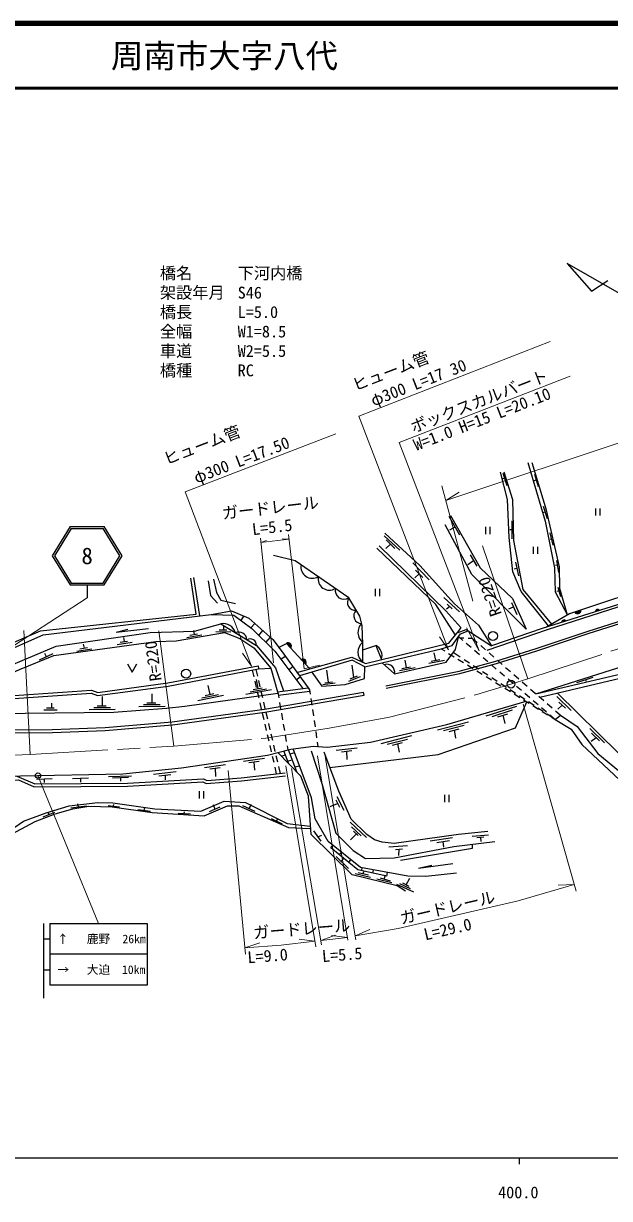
# Model space of a CAD drawing. Units: millimetres, scale not verified. Extents: x 40000 to 128307985, y 20000 to 171135904.
# Drawn here: x 391535 to 481910, y 198715 to 380000 of the extents above; entities that cross this region are included whole.
import ezdxf
from ezdxf.enums import TextEntityAlignment as Align

# ---------------------------------------------------------------- set-up
doc = ezdxf.new("R2010")
doc.units = ezdxf.units.MM
doc.header["$LTSCALE"] = 1000
doc.linetypes.add('CHAIN', pattern=[18.5, 12, -1.5, 3.5, -1.5])
for name, color, linetype, lineweight in [('M-BGD', 7, 'Continuous', 25), ('M-BMK', 2, 'CHAIN', 13), ('M-BMK-SRVR', 3, 'Continuous', 25), ('M-STR-HTXT', 7, 'Continuous', 13), ('M-STR-STR1', 1, 'Continuous', 25), ('M-STR-STRC', 7, 'Continuous', 25), ('M-TTL', 2, 'Continuous', 140), ('M-TTL-BAND', 7, 'Continuous', 25), ('M-TTL-LINE', 7, 'Continuous', 50)]:
    doc.layers.add(name, color=color, linetype=linetype, lineweight=lineweight)
doc.layers.add('M-TTL-TXT', color=7, linetype='Continuous')
doc.styles.add('ＭＳ ゴシック', font='')
doc.styles.get('ＭＳ ゴシック').set_extended_font_data('MS Gothic')

msp = doc.modelspace()

# ---------------------------------------------------------------- hatches: boundary and pattern name
at = {"layer": 'M-BGD'}
for points in [[(477492, 289491), (476552, 289176, 0.82183)], [(479758, 289238), (480355, 289424), (479758, 289238), (480355, 289424, 0.84072)], [(474575, 287616), (475173, 287802), (474575, 287616), (475173, 287802, 0.84072)], [(432093, 284361), (432763, 283632, 0.82183)], [(434373, 281881), (435043, 281151, 0.82183)]]:
    msp.add_hatch(color=256, dxfattribs=at).paths.add_polyline_path(points)

# ---------------------------------------------------------------- linework, layer by layer
for p, q in [((465464, 310643), (466060, 308729)), ((470330, 310476), (470916, 308550)), ((465457, 309809), (465710, 309854)), ((470252, 309463), (470605, 309570)), ((471627, 304531), (471981, 304639)), ((471705, 305544), (472291, 303618)), ((479762, 305190), (479762, 304072)), ((480429, 305190), (480429, 304072)), ((458826, 301036), (457198, 303935)), ((466845, 303244), (466839, 300478)), ((447183, 300964), (449575, 298758)), ((457289, 301879), (458097, 302333)), ((462805, 302340), (462805, 301222)), ((463472, 302340), (463472, 301222)), ((466549, 301955), (466843, 301954)), ((472730, 301420), (473180, 299519)), ((447395, 298985), (448137, 299658)), ((447459, 300316), (448815, 299000)), ((470140, 299282), (470140, 298164)), ((470807, 299282), (470807, 298164)), ((472782, 300462), (472955, 300470)), ((460441, 298020), (461448, 296250)), ((451571, 296772), (454088, 294174)), ((452007, 295633), (453119, 294501)), ((460082, 296531), (460945, 297135)), ((467267, 295869), (467620, 295948)), ((467413, 296873), (467881, 294788)), ((473576, 296422), (473850, 296468)), ((473731, 297174), (474045, 295312)), ((418181, 288858), (417339, 294443)), ((417777, 294512), (418689, 288615)), ((451908, 294470), (452563, 295067)), ((445793, 292755), (445793, 291637)), ((446459, 292755), (446459, 291637)), ((473802, 292401), (474131, 292494)), ((474401, 291539), (473998, 292965)), ((456365, 291462), (458798, 289245)), ((456780, 289677), (457246, 290061)), ((456850, 290428), (457641, 289695)), ((466793, 290646), (467611, 288842)), ((425091, 287869), (425512, 288585)), ((466384, 289667), (467091, 289988)), ((405824, 286075), (410815, 286659)), ((405824, 286075), (407637, 286547)), ((421688, 286455), (422877, 286440)), ((422354, 287063), (422354, 286446)), ((426607, 286752), (427222, 287439)), ((406417, 284525), (407590, 284727)), ((406962, 285245), (407074, 284638)), ((416744, 285276), (419051, 285674)), ((417195, 285631), (418367, 285833)), ((417739, 286351), (417851, 285744)), ((421180, 286188), (423522, 286159)), ((427814, 285601), (428465, 286328)), ((428918, 284517), (429617, 285298)), ((459295, 284824), (458658, 285371)), ((458829, 285224), (459438, 285203)), ((460137, 285180), (460745, 285159)), ((460745, 285159), (461527, 284477)), ((394781, 282870), (395043, 282312)), ((399763, 283144), (402070, 283542)), ((400214, 283499), (401386, 283701)), ((400758, 284219), (400870, 283612)), ((405966, 284170), (408274, 284568)), ((454844, 282915), (455071, 281760)), ((455950, 283539), (456506, 283194)), ((457101, 282826), (457951, 282299)), ((458902, 282233), (457822, 282942)), ((460585, 283716), (459826, 284368)), ((461875, 282608), (461116, 283260)), ((462054, 284017), (462808, 283360)), ((463335, 282899), (464089, 282242)), ((393978, 281827), (396109, 282797)), ((431216, 281923), (431870, 282398)), ((450326, 281786), (450553, 280632)), ((454063, 281315), (456445, 281785)), ((454382, 281625), (455743, 281893)), ((458546, 281930), (459396, 281403)), ((460324, 281300), (459488, 281848)), ((459991, 281034), (460840, 280507)), ((463164, 281501), (462406, 282152)), ((464454, 280393), (463695, 281045)), ((464616, 281781), (465369, 281124)), ((427085, 279204), (426844, 280237)), ((427659, 279291), (427414, 280345)), ((432420, 280302), (433049, 280775)), ((433579, 278744), (434198, 279193)), ((438248, 280250), (438508, 278355)), ((441701, 278542), (443506, 279242)), ((441931, 278897), (443049, 279331)), ((442155, 280980), (442415, 279085)), ((449545, 280187), (451927, 280656)), ((449864, 280496), (451225, 280764)), ((461745, 280367), (460909, 280916)), ((461435, 280138), (462285, 279611)), ((463166, 279434), (462330, 279983)), ((462880, 279242), (463730, 278715)), ((465743, 279285), (464985, 279937)), ((465897, 280664), (466650, 280006)), ((467178, 279546), (467931, 278888)), ((419979, 277876), (420264, 276498)), ((426950, 277263), (428327, 277509)), ((427471, 277548), (427244, 278522)), ((427443, 278780), (427691, 277395)), ((428045, 277635), (427818, 278609)), ((437687, 277992), (439606, 278255)), ((437993, 278284), (439182, 278447)), ((464587, 278501), (463751, 279050)), ((464325, 278346), (465175, 277819)), ((466009, 277568), (465173, 278117)), ((465770, 277450), (466620, 276923)), ((467033, 278178), (466274, 278829)), ((468323, 277070), (467564, 277722)), ((468459, 278428), (469212, 277771)), ((476885, 278321), (479391, 279132)), ((478326, 278548), (478256, 278765)), ((403646, 276143), (403656, 274736)), ((411308, 276602), (411318, 275195)), ((418430, 275566), (422368, 276381)), ((419059, 275973), (421595, 276497)), ((419527, 276346), (420897, 276629)), ((425832, 276513), (429790, 277221)), ((426472, 276902), (429021, 277358)), ((427857, 275892), (427630, 276866)), ((428430, 275980), (428203, 276954)), ((430699, 276901), (430792, 276576)), ((430792, 276576), (430901, 275941)), ((435657, 277185), (435754, 276527)), ((435856, 275835), (436001, 274845)), ((444073, 276352), (443993, 276824)), ((467430, 276636), (466594, 277184)), ((467214, 276554), (468064, 276027)), ((468851, 275703), (468015, 276252)), ((468659, 275658), (469509, 275131)), ((469612, 275962), (468854, 276614)), ((469739, 277310), (470493, 276653)), ((471020, 276193), (471774, 275535)), ((473770, 276173), (475993, 274015)), ((394655, 274091), (396733, 274121)), ((395092, 274405), (396284, 274422)), ((395836, 275129), (395847, 274416)), ((401674, 274181), (405696, 274209)), ((402371, 274457), (404960, 274474)), ((402903, 274731), (404302, 274740)), ((409336, 274640), (413358, 274668)), ((410033, 274916), (412622, 274933)), ((410565, 275190), (411964, 275199)), ((428244, 274237), (428016, 275211)), ((428816, 274324), (428589, 275298)), ((431020, 275251), (431190, 274266)), ((436103, 274153), (436249, 273163)), ((462899, 273165), (467599, 274650)), ((463836, 273106), (466953, 274091)), ((470272, 274770), (469436, 275319)), ((470104, 274763), (470954, 274236)), ((470902, 274855), (470143, 275506)), ((471693, 273837), (470857, 274386)), ((472191, 273747), (471433, 274399)), ((471549, 273867), (472399, 273340)), ((472301, 275075), (473055, 274417)), ((473582, 273957), (474364, 273275)), ((473957, 274187), (474607, 274825)), ((474111, 275301), (475103, 274349)), ((428630, 272581), (428403, 273555)), ((429201, 272668), (428975, 273642)), ((429587, 271013), (429360, 271986)), ((431309, 273576), (431479, 272591)), ((436351, 272471), (436497, 271482)), ((455389, 271038), (460167, 272252)), ((464685, 273018), (466215, 273502)), ((465811, 272009), (465497, 273275)), ((473359, 272744), (472279, 273453)), ((473359, 272744), (472723, 273291)), ((472994, 272971), (473549, 272626)), ((473549, 272626), (474364, 273275)), ((429016, 270926), (428789, 271900)), ((429402, 269270), (429175, 270244)), ((429973, 269357), (429746, 270331)), ((431598, 271901), (431767, 270915)), ((431886, 270226), (432056, 269240)), ((436599, 270789), (436744, 269800)), ((446671, 268911), (451448, 270125)), ((456322, 270925), (459490, 271730)), ((457164, 270789), (458719, 271184)), ((458230, 269717), (457989, 270999)), ((478900, 271239), (481145, 269038)), ((479147, 270494), (480372, 269305)), ((429789, 267615), (429561, 268589)), ((430358, 267701), (430131, 268675)), ((432175, 268550), (432284, 267915)), ((436846, 269107), (436943, 268450)), ((447604, 268798), (450772, 269603)), ((448446, 268662), (450001, 269058)), ((449512, 267590), (449271, 268872)), ((479078, 269284), (479837, 269824)), ((425463, 266189), (428697, 266669)), ((430175, 265959), (429948, 266933)), ((430744, 266045), (430517, 267019)), ((431271, 266984), (431939, 267152)), ((432446, 265791), (431710, 267765)), ((433695, 264522), (432417, 267950)), ((432648, 267330), (433357, 267508)), ((439743, 267889), (442991, 268256)), ((440559, 267640), (442153, 267820)), ((441469, 266433), (441405, 267736)), ((419463, 265202), (422697, 265682)), ((420287, 264982), (421875, 265217)), ((421194, 263804), (421130, 265106)), ((426287, 265969), (427875, 266204)), ((427194, 264791), (427130, 266094)), ((430575, 264244), (430334, 265277)), ((431148, 264310), (430902, 265364)), ((432285, 266224), (432997, 266394)), ((433401, 265312), (434110, 265491)), ((393518, 263426), (395953, 263497)), ((394787, 262876), (394770, 263462)), ((399112, 263521), (401548, 263592)), ((400382, 262971), (400365, 263558)), ((404657, 263833), (408180, 263938)), ((405270, 263638), (407705, 263709)), ((406539, 263088), (406522, 263674)), ((411592, 264206), (415069, 264584)), ((412416, 263908), (414269, 264109)), ((413372, 264012), (413398, 263310)), ((418635, 261539), (418635, 260422)), ((419302, 261539), (419302, 260422)), ((398834, 258986), (401263, 259303)), ((399995, 259138), (399933, 259610)), ((404607, 259327), (406335, 259158)), ((405430, 259247), (405448, 259508)), ((420785, 259511), (421049, 258773)), ((425321, 259332), (427210, 258486)), ((426356, 258868), (426687, 259511)), ((438809, 259212), (439977, 259664)), ((439680, 260246), (440275, 259083)), ((439844, 260736), (440921, 258635)), ((456471, 260987), (456471, 259869)), ((457137, 260987), (457137, 259869)), ((394570, 257593), (396379, 258317)), ((395346, 258212), (395453, 257946)), ((409171, 258749), (411143, 258454)), ((410157, 258602), (410223, 259048)), ((415381, 258148), (417284, 258053)), ((416293, 258383), (416278, 258103)), ((420221, 258428), (421878, 259118)), ((429713, 257327), (431419, 256541)), ((430566, 256934), (430692, 257201)), ((444418, 254390), (441909, 256795)), ((443607, 254687), (442125, 256064)), ((436242, 255463), (437388, 253822)), ((436906, 254513), (437526, 254776)), ((441987, 254032), (442889, 254958)), ((443133, 254721), (442435, 255401)), ((454262, 253912), (457681, 254414)), ((455258, 253654), (457246, 253940)), ((460750, 254615), (463267, 254835)), ((461471, 254414), (462548, 254491)), ((462132, 253793), (462084, 254458)), ((438946, 252841), (439243, 253210)), ((440285, 251749), (440589, 252126)), ((447896, 252958), (450774, 253189)), ((448925, 252576), (449992, 252678)), ((449443, 251635), (449459, 252627)), ((456341, 252922), (456252, 253797)), ((439756, 251492), (441666, 249631)), ((440514, 250754), (440871, 251111)), ((441702, 250592), (442013, 250977)), ((452445, 249666), (457730, 250387)), ((442695, 248846), (445067, 248285)), ((443153, 249021), (444717, 248659)), ((443697, 249315), (443771, 249723)), ((443935, 248840), (444005, 249153)), ((445431, 248933), (445516, 249408)), ((447155, 247983), (447345, 248635)), ((447588, 248458), (447689, 249015)), ((452445, 249666), (454495, 250127)), ((446016, 248057), (448341, 247450)), ((446517, 248172), (448059, 247714)), ((449037, 247212), (451671, 246013)), ((449537, 247326), (451145, 246543)), ((449987, 247398), (450941, 246886)), ((450558, 247092), (451115, 248116))]:
    msp.add_line(p, q, dxfattribs=at)
for points in [[(559861, 314950), (545209, 309907), (488650, 291707), (472292, 286432), (463008, 283248)], [(559764, 315232), (545114, 310190), (488559, 291990), (471506, 286655), (463693, 284008)], [(469303, 312284), (471975, 303206), (473438, 295994), (473527, 292315), (475435, 288727)], [(475435, 288727), (474266, 292820), (474198, 296171), (472205, 304899), (469966, 312241)], [(447414, 277797), (458723, 280087), (464374, 281612), (470596, 283579), (478638, 286264), (498023, 292425), (509327, 296018), (519857, 299478), (526888, 301829), (554372, 310721)], [(447487, 277436), (458807, 279729), (464477, 281258), (470709, 283228), (478752, 285914), (498135, 292074), (509440, 295667), (519973, 299128), (527003, 301479), (557298, 311280)], [(472519, 287061), (468267, 292348), (467007, 295406), (466429, 300718), (466203, 306538), (465077, 310778)], [(465593, 310839), (466945, 306570), (467091, 300240), (468531, 292687), (472990, 287330)], [(548249, 311590), (538376, 308416), (523854, 303993), (490277, 293767), (475752, 288909), (472174, 286864)], [(470560, 276594), (487391, 281925), (502162, 286901), (533976, 296512), (562626, 306270)], [(457393, 304111), (461956, 296038), (466930, 291269), (469066, 286575)], [(447287, 301372), (452679, 296355), (458024, 290466), (461684, 287180), (463693, 284008)], [(469066, 286575), (460685, 294979), (456546, 302657)], [(446370, 299397), (456688, 289404), (458963, 286834), (458437, 285970)], [(443846, 281469), (443843, 284194), (443765, 287121), (443382, 288568), (441721, 291396), (433434, 297114), (430109, 297895)], [(458147, 285630), (455129, 290368), (446049, 299051)], [(470560, 276594), (488092, 280698), (492246, 283561), (524571, 290301), (524855, 290908), (530607, 292245), (531999, 295915)], [(471150, 276080), (488353, 280107), (492501, 282965), (525011, 289744), (525371, 290640), (531198, 292012), (532593, 295690)], [(420024, 294013), (420385, 291762), (421446, 290570)], [(420855, 294254), (421325, 292219), (421976, 291004), (424205, 290522)], [(367690, 273878), (371823, 276976), (381048, 279691), (394552, 285663), (420473, 288833), (423954, 288706), (426744, 286652), (430285, 283175), (434590, 277384)], [(381048, 279691), (382758, 281402), (394143, 286319), (418168, 288857)], [(420473, 288833), (423594, 289372), (426304, 288261), (429966, 284986), (431255, 283245), (435436, 277489)], [(372571, 273464), (373690, 275140), (384315, 278776), (396592, 283952), (411056, 286021), (417891, 286260), (421984, 287369), (427465, 284013), (430393, 280586), (431626, 277016)], [(433705, 279872), (442153, 282236), (444263, 281281), (457114, 284419), (458437, 285970), (459831, 286496), (460139, 286281)], [(377844, 275716), (380274, 276687), (382728, 276665), (390907, 280309), (396191, 282473), (411959, 284628), (415100, 284749), (422520, 286017), (424907, 285092), (427053, 283655), (429666, 280538), (430699, 276901)], [(444107, 278951), (444198, 280731), (455950, 283539), (457642, 284057), (458916, 285826), (460139, 286281), (463693, 284008)], [(446857, 281366), (448747, 279643), (456710, 281454), (458182, 283424), (458695, 285519)], [(430885, 283745), (432093, 284361), (435705, 280431)], [(443844, 283376), (445863, 284059), (446733, 281884)], [(407578, 281190), (408294, 279895), (409010, 281190)], [(444198, 280731), (442243, 281749), (434094, 279336)], [(373690, 275140), (382612, 275334), (401958, 276671), (402929, 276303), (413853, 277783), (427768, 280412), (429666, 280538)], [(375207, 275659), (382590, 275819), (402031, 277163), (402986, 276802), (413775, 278263), (427707, 280895), (427768, 280412)], [(435993, 279899), (437555, 277745), (441151, 278019), (444107, 278951)], [(386218, 271029), (395974, 271082), (404105, 271396), (414455, 272275), (428694, 274225), (443993, 276824)], [(386221, 270550), (395985, 270603), (404135, 270919), (414508, 271800), (428766, 273751), (444073, 276352)], [(387177, 273542), (405460, 273763), (413597, 274342), (416427, 274652), (430760, 276689)], [(473841, 276710), (483314, 267413), (490098, 262248), (510101, 255715)], [(364654, 260453), (371973, 260293), (377791, 260476), (383285, 263507), (391075, 263915), (406840, 264228), (415919, 265179), (429147, 267096), (432788, 268047), (436239, 268494), (438372, 268359), (445076, 269106), (456817, 271865), (469040, 275422)], [(438796, 265235), (455496, 267236), (467421, 271346), (469183, 275334)], [(473549, 272626), (476009, 271101), (477621, 268774), (484305, 262507), (490353, 259779), (496181, 257630)], [(474364, 273275), (476948, 271514), (480087, 267354), (485041, 263311), (489969, 260675), (509267, 254092)], [(450472, 246151), (449155, 246978), (442208, 248655), (435875, 254857), (435471, 260788), (434329, 263879), (430749, 267515)], [(458319, 248908), (453588, 248394), (450799, 248452), (443511, 249771), (438521, 253792), (436541, 257287), (435967, 260512), (433140, 268092)], [(435882, 267787), (437537, 262731), (439714, 255106), (442400, 252406), (444298, 251195), (448708, 251297), (457913, 253019), (464206, 253777)], [(463160, 255321), (458617, 254900), (448710, 253489), (446831, 253671), (445683, 254050), (444478, 254856), (442050, 257251), (440182, 261586), (437910, 267571)], [(373089, 242897), (373098, 244917), (374967, 250234), (375377, 254321), (378065, 259013), (383404, 263183), (390783, 263307), (393180, 262233), (407578, 262357), (419181, 263012), (419716, 262731), (425167, 263158), (431965, 263943)], [(390507, 263886), (393277, 262693), (407563, 262816), (419282, 263477), (419812, 263199), (425122, 263615), (431912, 264398)], [(374116, 242430), (382846, 250953), (391518, 256949), (395016, 258240), (398593, 259287), (403007, 259804), (405289, 259776), (411813, 258813), (418899, 258463), (422466, 260027), (425749, 259790), (432180, 256576), (435763, 256154)], [(379067, 246090), (383568, 250380), (389021, 254542), (393349, 256864), (396410, 258081), (399118, 258830), (401630, 259227), (405194, 259120), (411363, 258265), (419379, 257776), (423021, 259322), (424757, 259322), (432420, 255942), (435693, 255817)], [(447588, 248458), (443107, 249445), (438946, 252841)], [(449664, 250933), (460789, 252756), (460789, 253365)]]:
    msp.add_lwpolyline(points, dxfattribs=at)
for centre in [(463926, 285504), (416619, 279688)]:
    msp.add_circle(centre, 700, dxfattribs=at)
for centre, radius, start, end in [((436072, 296156), 1758, 169.22674, 301.56744), ((438719, 294330), 1758, 169.22674, 301.56744), ((440960, 292520), 1358, 166.694, 304.10017), ((442720, 290686), 1226, 144.62471, 276.23646), ((443647, 288606), 1171, 132.64498, 271.69674), ((476991, 289426), 505, 209.66471, 7.3229), ((480073, 289279), 318, 27.14752, 187.36525), ((422348, 285456), 1947, 16.25975, 100.78113), ((445087, 286045), 1976, 135.31763, 230.66426), ((474890, 287657), 318, 27.14752, 187.36525), ((424736, 284880), 1235, 2.2215, 114.81938), ((426469, 284064), 997, 357.05854, 119.98234), ((432356, 283930), 505, 323.75926, 121.41745), ((445099, 282998), 1976, 129.7847, 230.66426), ((445046, 282471), 1786, 340.82582, 62.78882), ((434636, 281450), 505, 323.75926, 121.41745), ((447567, 279924), 1213, 346.63508, 108.66587)]:
    msp.add_arc(centre, radius, start, end, dxfattribs=at)
at = {"layer": 'M-BMK'}
msp.add_lwpolyline([(283007, 280666), (318428, 274357), (332487, 271870), (341313, 270464), (348714, 269294), (355401, 268317), (359664, 267837), (368740, 267134), (379523, 266952), (387421, 266979), (392568, 267212), (414737, 268514), (428910, 269733), (438677, 271285), (447980, 272985), (461440, 276454), (466717, 278073), (469322, 278883), (484294, 283853)], dxfattribs=at)
at = {"layer": 'M-BMK-SRVR'}
for p, q in [((504009, 326460), (475402, 342970)), ((475402, 342970), (479152, 338721)), ((479152, 338721), (481658, 340371))]:
    msp.add_line(p, q, dxfattribs=at)
msp.add_circle((466717, 278073), 600, dxfattribs=at)
at = {"layer": 'M-STR-HTXT'}
for p, q in [((552369, 338392), (456652, 306385)), ((456038, 308645), (460858, 290895)), ((456652, 306385), (458730, 307691)), ((432422, 301160), (434821, 280444)), ((428085, 300570), (430101, 281381)), ((428154, 299913), (429003, 300245)), ((469322, 278883), (462324, 299390)), ((373828, 273500), (401346, 291370)), ((461804, 283235), (459842, 286759)), ((391581, 286345), (392568, 267212)), ((414737, 268514), (412390, 286308)), ((457099, 283345), (455710, 285369)), ((426696, 280853), (425307, 282877)), ((434821, 280444), (437206, 281023)), ((476746, 246115), (468612, 274971)), ((441562, 238585), (436895, 266996)), ((442773, 238603), (438048, 266892)), ((425767, 236404), (423082, 264752)), ((436601, 237566), (431976, 265447)), ((437484, 237860), (432875, 265047)), ((393769, 263969), (403095, 241142)), ((476445, 247183), (473993, 247062)), ((437374, 238505), (439676, 239360)), ((442668, 239235), (444924, 240202)), ((425675, 237377), (428007, 238143)), ((436461, 238413), (434025, 238719)), ((437374, 238505), (441495, 238991)), ((441495, 238991), (439058, 239287))]:
    msp.add_line(p, q, dxfattribs=at)
for points in [[(457099, 283345), (443253, 319440), (472737, 330917)], [(461804, 283235), (449453, 315356), (475844, 325606)], [(426696, 280853), (416476, 307742), (439683, 316681)], [(428154, 299913), (432508, 300419), (431403, 300491)], [(442668, 239235), (449312, 240352), (467834, 244635), (476445, 247183)], [(425675, 237377), (431291, 237823), (436461, 238413)]]:
    msp.add_lwpolyline(points, dxfattribs=at)
at = {"layer": 'M-STR-STR1'}
for p, q in [((430699, 276901), (435436, 277489)), ((435436, 277489), (435657, 277185)), ((430824, 276386), (435692, 276977))]:
    msp.add_line(p, q, dxfattribs=at)
msp.add_lwpolyline([(432284, 267915), (432788, 268047), (436239, 268494), (436943, 268450)], dxfattribs=at)
at = {"layer": 'M-STR-STRC'}
for p, q in [((398710, 302370), (395946, 297870)), ((398877, 302070), (396298, 297870)), ((398710, 302370), (403982, 302370)), ((398877, 302070), (403814, 302070)), ((406394, 297870), (403814, 302070)), ((406746, 297870), (403982, 302370)), ((395946, 297870), (398710, 293370)), ((396298, 297870), (398877, 293670)), ((403814, 293670), (406394, 297870)), ((403982, 293370), (406746, 297870)), ((398710, 293370), (403982, 293370)), ((398877, 293670), (403814, 293670)), ((401346, 293370), (401346, 291370)), ((394595, 241142), (394595, 229642)), ((395595, 241142), (410595, 241142)), ((395595, 241142), (395595, 231642)), ((410595, 241142), (410595, 231642)), ((394595, 238767), (395595, 238767)), ((410595, 236392), (395595, 236392)), ((394595, 234017), (395595, 234017)), ((410595, 231642), (395595, 231642))]:
    msp.add_line(p, q, dxfattribs=at)
msp.add_circle((393769, 263969), 400, dxfattribs=at)
at = {"layer": 'M-TTL'}
msp.add_line((680000, 380000), (40000, 380000), dxfattribs=at)
at = {"layer": 'M-TTL-BAND'}
for p, q in [((40000, 205000), (579000, 205000)), ((468000, 205000), (468000, 204000))]:
    msp.add_line(p, q, dxfattribs=at)
at = {"layer": 'M-TTL-LINE'}
msp.add_line((40000, 370000), (680000, 370000), dxfattribs=at)

# ---------------------------------------------------------------- texts
at = {"layer": 'M-STR-HTXT', "style": 'ＭＳ ゴシック'}
for s, p in [('橋名', (412564, 340014)), ('下河内橋', (424564, 340014)), ('架設年月', (412564, 337014)), ('S46', (424564, 337014)), ('橋長', (412564, 334014)), ('L=5.0', (424564, 334014)), ('全幅', (412564, 331014)), ('W1=8.5', (424564, 331014)), ('車道', (412564, 328014)), ('W2=5.5', (424564, 328014)), ('橋種', (412564, 325014)), ('RC', (424564, 325014))]:
    msp.add_text(s, height=1833, dxfattribs=at).set_placement(p, align=Align.BOTTOM_LEFT)
for s, rotation, p in [('ヒューム管', 21.268, (442870, 322743)), ('φ300 L=17 30', 21.268, (445707, 320395)), ('ボックスカルバート', 21.224, (451854, 316289)), ('W=1.0 H=15 L=20.10', 21.224, (452330, 313535)), ('ヒューム管', 21.066, (413743, 311358)), ('φ300 L=17.50', 21.066, (418409, 308487)), ('ガードレール', 6.625, (422325, 302969)), ('L=5.5', 6.625, (426957, 300497)), ('R=220', 108.843, (465837, 289094)), ('R=220', 97.513, (413389, 278733)), ('ガードレール', 13.02, (449946, 240499)), ('ガードレール', 4.547, (427067, 238254)), ('L=29.0', 13.02, (453639, 237995)), ('L=9.0', 4.547, (426191, 234447)), ('L=5.5', 4.547, (437684, 234631))]:
    msp.add_text(s, height=1833, rotation=rotation, dxfattribs=at).set_placement(p, align=Align.BOTTOM_LEFT)
at = {"layer": 'M-STR-STRC', "style": 'ＭＳ ゴシック'}
for s, height, p in [('8', 2566, (401346, 297870)), ('↑', 1320, (397595, 238767)), ('鹿野', 1320, (403095, 238767)), ('26km', 1320, (408595, 238767)), ('→', 1320, (397672, 234017)), ('大迫', 1320, (403095, 234017)), ('10km', 1320, (408519, 234017))]:
    msp.add_text(s, height=height, dxfattribs=at).set_placement(p, align=Align.MIDDLE_CENTER)
at = {"layer": 'M-TTL-BAND', "style": 'ＭＳ ゴシック'}
msp.add_text('400.0', height=1833, dxfattribs=at).set_placement((467844, 198195), align=Align.BOTTOM_CENTER)
at = {"layer": 'M-TTL-TXT', "style": 'ＭＳ ゴシック'}
msp.add_text('周南市大字八代', height=3666, dxfattribs=at).set_placement((405024, 375000), align=Align.MIDDLE_LEFT)

doc.saveas('drawing.dxf')
